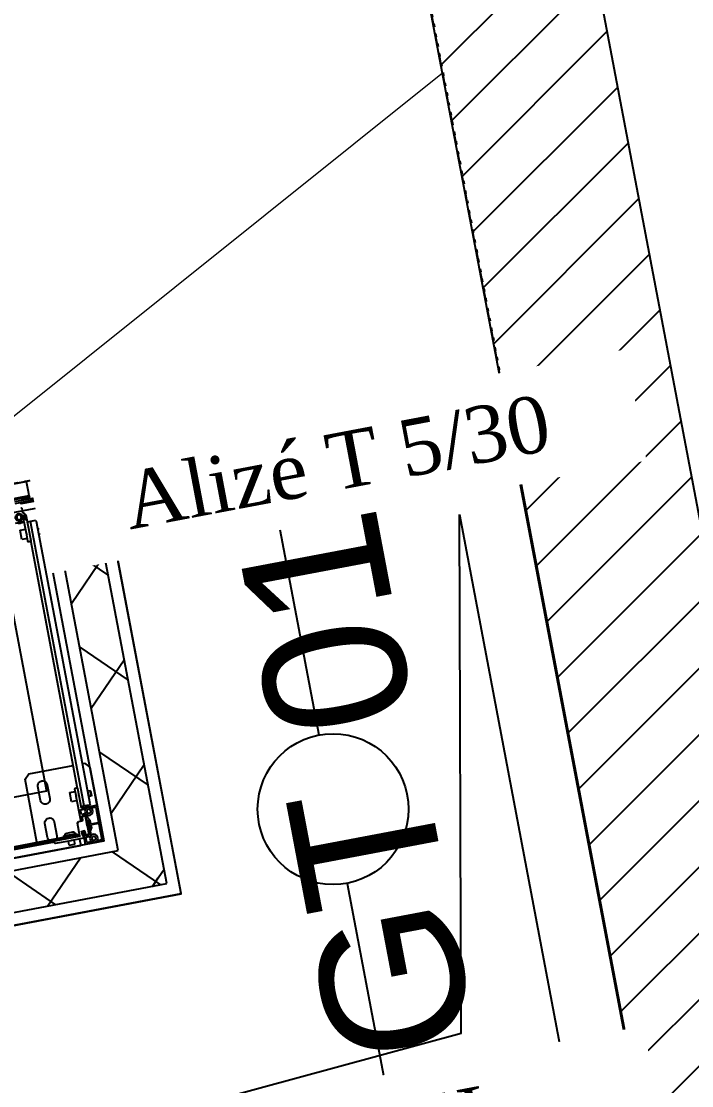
# Model space of a CAD drawing. Header units: centimetres. Extents: x 187368 to 251255, y -383447 to -322514.
# Drawn here: x 200007 to 200719, y -347126 to -345997 of the extents above; entities that cross this region are included whole.
import ezdxf

# ---------------------------------------------------------------- set-up
doc = ezdxf.new("R2010")
doc.units = ezdxf.units.CM
doc.linetypes.add('Style de ligne -1', pattern=[0.41664, 0.20828, -0.20836])
doc.linetypes.add('Style de ligne -5', pattern=[0.20828, 0.069425, -0.138855])
doc.layers.get('0').update_dxf_attribs({"color": 252})
for name, color, linetype in [('3-BAT C-Niveau 2', 252, 'Continuous'), ('prlm-GT', 242, 'Continuous'), ('prlm-MOD', 64, 'Continuous'), ('prlm-VMC', 93, 'Continuous')]:
    doc.layers.add(name, color=color, linetype=linetype)
doc.styles.add('Helvetica', font='arial.ttf')
doc.styles.add('prlm-vmc', font='pala.ttf', dxfattribs={"height": 14})

# ---------------------------------------------------------------- blocks, each defined once
blk = doc.blocks.new('MTI900_Alu_390')
at = {"layer": 'prlm-MOD', "color": 1, "linetype": 'Continuous'}
for p, q in [((-4.225, 0), (4.225, 0)), ((4.278, 0), (4.225, 0)), ((4.225, -0.07), (4.225, 0)), ((4.472, 0), (4.278, 0)), ((4.475, 0), (4.472, 0)), ((4.475, -0.003), (4.475, 0)), ((-4.105, -0.105), (4.105, -0.105)), ((-3.96, -0.09), (3.96, -0.09)), ((3.96, -0.073), (3.96, -0.097)), ((4.13, -0.07), (3.963, -0.07)), ((3.963, -0.1), (4.229, -0.1)), ((4.105, -0.025), (4.165, -0.025)), ((4.105, -0.025), (4.105, -0.07)), ((4.105, -0.1), (4.105, -0.115)), ((4.135, -0.075), (4.13, -0.07)), ((4.14, -0.07), (4.135, -0.075)), ((4.267, -0.07), (4.14, -0.07)), ((4.165, -0.07), (4.165, -0.025)), ((4.165, -0.115), (4.165, -0.1)), ((4.165, -0.105), (4.225, -0.105)), ((4.225, -0.105), (4.225, -0.1)), ((4.225, -0.105), (4.225, -0.12)), ((4.235, -0.1), (4.235, -0.24)), ((4.26, -0.12), (4.27, -0.09)), ((4.27, -0.09), (4.27, -0.073)), ((4.275, -0.003), (4.275, -0.137)), ((4.293, -0.021), (4.293, -0.074)), ((4.295, -0.137), (4.295, -0.098)), ((4.347, -0.018), (4.296, -0.018)), ((4.296, -0.077), (4.331, -0.077)), ((4.298, -0.095), (4.332, -0.095)), ((4.327, -0.1), (4.298, -0.1)), ((4.33, -0.195), (4.33, -0.103)), ((4.335, -0.098), (4.335, -0.134)), ((4.353, -0.086), (4.353, -0.129)), ((4.355, -0.038), (4.375, -0.027)), ((4.355, -0.062), (4.355, -0.038)), ((4.375, -0.073), (4.355, -0.062)), ((4.375, -0.027), (4.395, -0.038)), ((4.395, -0.062), (4.375, -0.073)), ((4.395, -0.038), (4.395, -0.062)), ((4.454, -0.018), (4.403, -0.018)), ((4.457, -0.191), (4.457, -0.021)), ((4.475, -0.387), (4.475, -0.003)), ((-4.1, -0.12), (4.1, -0.12)), ((3.775, -0.12), (3.775, -0.8)), ((3.895, -0.15), (3.895, -0.3)), ((3.995, -0.3), (3.995, -0.15)), ((4.067, -0.12), (4.067, -0.125)), ((4.067, -0.125), (4.203, -0.125)), ((4.067, -0.125), (4.067, -0.135)), ((4.067, -0.135), (4.203, -0.135)), ((4.105, -0.115), (4.095, -0.125)), ((4.103, -0.158), (4.168, -0.158)), ((4.165, -0.115), (4.105, -0.115)), ((4.175, -0.125), (4.165, -0.115)), ((4.17, -0.12), (4.225, -0.12)), ((4.203, -0.125), (4.203, -0.12)), ((4.203, -0.135), (4.203, -0.125)), ((4.26, -0.142), (4.26, -0.12)), ((4.292, -0.145), (4.263, -0.145)), ((4.278, -0.14), (4.292, -0.14)), ((4.295, -0.137), (4.295, -0.142)), ((4.33, -0.195), (4.325, -0.2)), ((4.325, -0.2), (4.33, -0.205)), ((4.338, -0.16), (4.33, -0.16)), ((4.33, -0.168), (4.342, -0.168)), ((4.33, -0.297), (4.33, -0.205)), ((4.336, -0.136), (4.354, -0.164)), ((4.338, -0.16), (4.338, -0.24)), ((4.355, -0.19), (4.338, -0.16)), ((4.338, -0.24), (4.355, -0.21)), ((4.354, -0.13), (4.372, -0.159)), ((4.355, -0.166), (4.355, -0.234)), ((4.373, -0.16), (4.373, -0.191)), ((4.373, -0.209), (4.373, -0.24)), ((4.454, -0.194), (4.376, -0.194)), ((4.376, -0.206), (4.454, -0.206)), ((4.457, -0.369), (4.457, -0.209)), ((4.235, -0.24), (4.25, -0.255)), ((4.25, -0.255), (4.292, -0.255)), ((4.275, -0.263), (4.275, -0.52)), ((4.292, -0.26), (4.278, -0.26)), ((4.293, -0.326), (4.293, -0.369)), ((4.295, -0.258), (4.295, -0.263)), ((4.295, -0.302), (4.295, -0.263)), ((4.328, -0.323), (4.296, -0.323)), ((4.298, -0.3), (4.327, -0.3)), ((4.332, -0.305), (4.298, -0.305)), ((4.33, -0.232), (4.342, -0.232)), ((4.33, -0.24), (4.338, -0.24)), ((4.354, -0.236), (4.335, -0.265)), ((4.335, -0.265), (4.335, -0.302)), ((4.353, -0.271), (4.353, -0.304)), ((4.373, -0.24), (4.354, -0.27)), ((4.355, -0.328), (4.375, -0.317)), ((4.355, -0.352), (4.355, -0.328)), ((4.375, -0.317), (4.395, -0.328)), ((4.395, -0.328), (4.395, -0.352)), ((4.296, -0.372), (4.347, -0.372)), ((4.305, -0.6), (4.305, -0.393)), ((4.34, -0.405), (4.305, -0.405)), ((4.308, -0.39), (4.472, -0.39)), ((4.34, -0.405), (4.34, -3.475)), ((4.395, -0.405), (4.34, -0.405)), ((4.375, -0.363), (4.355, -0.352)), ((4.395, -0.352), (4.375, -0.363)), ((4.405, -0.415), (4.395, -0.405)), ((4.403, -0.372), (4.454, -0.372)), ((4.405, -0.415), (4.405, -3.465)), ((4.475, -0.8), (4.475, -0.387)), ((3.895, -0.55), (3.895, -0.7)), ((3.995, -0.7), (3.995, -0.55)), ((4.215, -0.475), (4.215, -0.575)), ((4.275, -0.475), (4.215, -0.475)), ((4.275, -0.52), (4.278, -0.523)), ((4.275, -0.52), (4.275, -0.53)), ((4.278, -0.527), (4.275, -0.53)), ((4.275, -0.53), (4.275, -0.6)), ((4.43, -0.495), (4.405, -0.495)), ((4.405, -0.555), (4.43, -0.555)), ((4.43, -0.495), (4.43, -0.555)), ((4.435, -0.5), (4.43, -0.495)), ((4.43, -0.555), (4.435, -0.55)), ((4.435, -0.55), (4.435, -0.5)), ((4.215, -0.575), (4.275, -0.575)), ((4.285, -0.61), (4.295, -0.61)), ((4.305, -0.6), (4.305, -3.277)), ((3.775, -0.8), (3.825, -0.85)), ((3.825, -0.85), (4.305, -0.85)), ((4.405, -0.85), (4.425, -0.85)), ((4.425, -0.85), (4.475, -0.8)), ((4.295, -3.267), (4.285, -3.267)), ((4.215, -3.305), (4.215, -3.405)), ((4.275, -3.305), (4.215, -3.305)), ((4.275, -3.277), (4.275, -3.346)), ((4.275, -3.346), (4.275, -3.358)), ((4.275, -3.358), (4.275, -3.484)), ((4.276, -3.348), (4.278, -3.35)), ((4.278, -3.354), (4.276, -3.356)), ((4.305, -3.553), (4.305, -3.277)), ((4.43, -3.325), (4.405, -3.325)), ((4.405, -3.385), (4.43, -3.385)), ((4.43, -3.325), (4.43, -3.385)), ((4.435, -3.33), (4.43, -3.325)), ((4.43, -3.385), (4.435, -3.38)), ((4.435, -3.38), (4.435, -3.33)), ((4.455, -3.355), (4.455, -3.335)), ((4.455, -3.335), (4.475, -3.335)), ((4.455, -3.69), (4.455, -3.355)), ((4.475, -3.355), (4.455, -3.355)), ((4.475, -3.335), (4.475, -3.355)), ((4.475, -3.69), (4.475, -3.355)), ((4.272, -3.487), (4.178, -3.487)), ((4.215, -3.405), (4.275, -3.405)), ((4.34, -3.475), (4.305, -3.475)), ((4.395, -3.475), (4.34, -3.475)), ((4.395, -3.475), (4.405, -3.465)), ((4.268, -3.521), (4.266, -3.521)), ((4.271, -3.507), (4.271, -3.518)), ((4.273, -3.542), (4.276, -3.542)), ((4.287, -3.504), (4.274, -3.504)), ((4.276, -3.627), (4.276, -3.584)), ((4.277, -3.582), (4.304, -3.555)), ((4.279, -3.545), (4.279, -3.549)), ((4.291, -3.577), (4.281, -3.583)), ((4.282, -3.552), (4.287, -3.552)), ((4.285, -3.504), (4.29, -3.507)), ((4.29, -3.549), (4.29, -3.507)), ((4.291, -3.568), (4.291, -3.577)), ((4.215, -3.695), (4.45, -3.695)), ((4.215, -3.715), (4.45, -3.715)), ((4.283, -3.69), (4.265, -3.69)), ((4.452, -3.677), (4.279, -3.677)), ((4.286, -3.692), (4.445, -3.692)), ((4.342, -3.715), (4.289, -3.715)), ((4.345, -3.724), (4.345, -3.718)), ((4.455, -3.682), (4.455, -3.68)), ((-4.375, -3.737), (4.375, -3.737)), ((4.375, -3.747), (-4.375, -3.747)), ((4.295, -3.734), (4.295, -3.73)), ((4.298, -3.727), (4.342, -3.727)), ((4.378, -3.727), (4.298, -3.727)), ((4.298, -3.727), (4.298, -3.737)), ((4.375, -3.737), (4.375, -3.747)), ((4.375, -3.747), (4.378, -3.747)), ((4.375, -3.792), (4.375, -3.747)), ((4.375, -3.902), (4.375, -3.792)), ((4.378, -3.747), (4.378, -3.727)), ((-4.375, -3.902), (4.375, -3.902))]:
    blk.add_line(p, q, dxfattribs=at)
for centre, radius in [((4.375, -0.05), 0.0425), ((4.375, -0.34), 0.0425), ((4.23, -3.542), 0.035), ((4.23, -3.542), 0.03), ((4.23, -3.542), 0.025)]:
    blk.add_circle(centre, radius, dxfattribs=at)
for centre, radius, start, end in [((4.278, -0.003), 0.003, 90, 180), ((4.472, -0.003), 0.003, 0, 90), ((3.963, -0.073), 0.003, 90, 180), ((3.963, -0.097), 0.003, 180, 270), ((4.232, -0.1), 0.003, 0, 180), ((4.267, -0.073), 0.003, 0, 90), ((4.267, -0.09), 0.003, 341.5651, 0), ((4.296, -0.021), 0.003, 90, 180), ((4.296, -0.074), 0.003, 180, 270), ((4.298, -0.098), 0.003, 90, 180), ((4.298, -0.103), 0.003, 90, 180), ((4.327, -0.103), 0.003, 0, 90), ((4.331, -0.067), 0.01, 270, 326.3475), ((4.332, -0.098), 0.003, 0, 90), ((4.347, -0.021), 0.003, 84.5182, 90), ((4.403, -0.021), 0.003, 90, 95.4818), ((4.454, -0.021), 0.003, 0, 90), ((3.945, -0.15), 0.05, 143.1301, 180), ((3.945, -0.15), 0.05, 0, 36.8699), ((4.103, -0.133), 0.02, 185.7392, 187.1808), ((4.103, -0.138), 0.02, 171.3731, 270), ((4.168, -0.138), 0.02, 270, 8.6269), ((4.168, -0.133), 0.02, 352.8192, 354.2608), ((4.263, -0.12), 0.003, 161.5651, 180), ((4.263, -0.142), 0.003, 180, 270), ((4.278, -0.137), 0.003, 180, 270), ((4.292, -0.137), 0.003, 270, 0), ((4.292, -0.142), 0.003, 270, 0), ((4.338, -0.134), 0.003, 180, 213.6901), ((4.356, -0.129), 0.003, 180, 213.6901), ((4.352, -0.166), 0.003, 0, 33.6901), ((4.37, -0.16), 0.003, 0, 33.6901), ((4.376, -0.191), 0.003, 180, 270), ((4.376, -0.209), 0.003, 90, 180), ((4.454, -0.191), 0.003, 270, 0), ((4.454, -0.209), 0.003, 0, 90), ((3.945, -0.3), 0.05, 180, 0), ((4.278, -0.263), 0.003, 90, 180), ((4.292, -0.258), 0.003, 0, 90), ((4.292, -0.263), 0.003, 0, 90), ((4.296, -0.326), 0.003, 90, 180), ((4.298, -0.297), 0.003, 180, 270), ((4.298, -0.302), 0.003, 180, 270), ((4.327, -0.297), 0.003, 270, 0), ((4.328, -0.333), 0.01, 46.149, 90), ((4.332, -0.302), 0.003, 270, 0), ((4.356, -0.271), 0.003, 146.3099, 180), ((4.352, -0.234), 0.003, 326.3099, 0), ((4.296, -0.369), 0.003, 180, 270), ((4.308, -0.393), 0.003, 90, 180), ((4.347, -0.369), 0.003, 270, 275.4818), ((4.403, -0.369), 0.003, 264.5182, 270), ((4.454, -0.369), 0.003, 270, 0), ((4.472, -0.387), 0.003, 270, 0), ((3.945, -0.55), 0.05, 0, 180), ((4.276, -0.525), 0.003, 315, 45), ((4.285, -0.6), 0.01, 180, 270), ((4.295, -0.6), 0.01, 270, 0), ((3.945, -0.7), 0.05, 180, 0), ((4.285, -3.277), 0.01, 90, 180), ((4.295, -3.277), 0.01, 0, 90), ((4.278, -3.346), 0.003, 180, 225), ((4.278, -3.358), 0.003, 135, 180), ((4.276, -3.352), 0.003, 315, 45), ((4.23, -3.542), 0.065, 57.7958, 122.2042), ((4.23, -3.542), 0.06, 66.4435, 113.5565), ((4.272, -3.484), 0.003, 270, 0), ((4.23, -3.542), 0.04, 33.9272, 355.9994), ((4.266, -3.518), 0.003, 213.9272, 270), ((4.23, -3.542), 0.04, 0, 33.9272), ((4.268, -3.518), 0.003, 270, 0), ((4.273, -3.545), 0.003, 90, 175.9994), ((4.23, -3.542), 0.04, 355.9994, 0), ((4.274, -3.507), 0.003, 90, 180), ((4.23, -3.542), 0.06, 0, 39.2965), ((4.276, -3.545), 0.003, 0, 90), ((4.23, -3.542), 0.065, 315.0475, 333.838), ((4.279, -3.584), 0.003, 135, 180), ((4.282, -3.549), 0.003, 180, 270), ((4.23, -3.542), 0.065, 22.6199, 35.7758), ((4.287, -3.507), 0.003, 0, 90), ((4.287, -3.549), 0.003, 270, 0), ((4.23, -3.542), 0.06, 351.491, 0), ((4.302, -3.553), 0.003, 315, 0), ((4.266, -3.627), 0.01, 270, 0), ((4.279, -3.674), 0.003, 214.992, 270), ((4.283, -3.693), 0.003, 19.4712, 90), ((4.289, -3.718), 0.003, 90, 170.4059), ((4.342, -3.718), 0.003, 0, 90), ((4.342, -3.724), 0.003, 270, 0), ((4.445, -3.682), 0.01, 270, 0), ((4.45, -3.69), 0.025, 270, 0), ((4.45, -3.69), 0.005, 270, 0), ((4.452, -3.68), 0.003, 0, 90), ((4.292, -3.734), 0.003, 270, 0), ((4.298, -3.73), 0.003, 90, 180)]:
    blk.add_arc(centre, radius, start, end, dxfattribs=at)

msp = doc.modelspace()

# ---------------------------------------------------------------- hatches: boundary and pattern name
at = {"linetype": 'Continuous', "lineweight": 18}
h = msp.add_hatch(dxfattribs=at)
h.set_pattern_fill('BA 13', color=256, scale=10, style=0, pattern_type=2)
h.set_pattern_definition([(218.65981, (66931.62, 115456.3), (-199.24783, 287.75041), [])])
h.paths.add_polyline_path([(199992.9, -343615.8), (200261.7, -345041.6), (200211.4, -345051.1), (200221.2, -345102.7), (200272.6, -345092.9), (200518.1, -346389), (199142.8, -346649.4), (198897.5, -345353.4), (199287.8, -345279.5), (199278.5, -345230.4), (198839.5, -345313.5), (199256.3, -347515.4), (198154.5, -347725.6), (198145.6, -347676.6), (197487.2, -347801.3), (197261.8, -346610.7), (197919.7, -346485.8), (197466.6, -344093.7)])
at = {"linetype": 'Continuous'}
h = msp.add_hatch(dxfattribs=at)
h.set_pattern_fill('02_ISOLANT', color=256, scale=10, angle=10.7277, style=0, pattern_type=2)
h.set_pattern_definition([(55.727694, (66931.62, 115456.28), (-66.109646, 45.050135), []), (145.727694, (66931.62, 115456.28), (45.050135, 66.109646), [])])
h.paths.add_polyline_path([(200037.7, -346493.2), (200089.1, -346528.3), (200544, -346442.1), (200535.8, -346398.8)])
h = msp.add_hatch(dxfattribs=at)
h.set_pattern_fill('02_ISOLANT', color=256, scale=10, angle=100.7236, style=0, pattern_type=2)
h.set_pattern_definition([(145.723595, (66931.62, 115456.28), (-45.054865, -66.106423), []), (235.723595, (66931.62, 115456.28), (-66.106423, 45.054865), [])])
h.paths.add_polyline_path([(200110.2, -346876.4), (200161.7, -346911.4), (200089.1, -346528.3), (200037.7, -346493.2)])
h = msp.add_hatch(dxfattribs=at)
h.set_pattern_fill('02_ISOLANT', color=256, scale=10, angle=10.7236, style=0, pattern_type=2)
h.set_pattern_definition([(55.723595, (66931.62, 115456.28), (-66.106423, 45.054865), []), (145.723595, (66931.62, 115456.28), (45.054865, 66.106423), [])])
h.paths.add_polyline_path([(199181.8, -347052.2), (199233.2, -347087.2), (200161.7, -346911.4), (200110.2, -346876.4)])
at = {"layer": '3-BAT C-Niveau 2', "linetype": 'Continuous'}
h = msp.add_hatch(dxfattribs=at)
h.set_pattern_fill('MURS MACONNERIE-2', color=256, scale=10, style=0, pattern_type=2)
h.set_pattern_definition([(45, (67117.507, 115456.283), (-31.2347524, 39.0434405), [])])
h.paths.add_polyline_path([(201941.8, -353906.7), (202118.6, -353873.3), (200427.2, -344941.6), (200250.3, -344975.1)])

# ---------------------------------------------------------------- linework, layer by layer
at = {"linetype": 'Continuous'}
for p, q in [((200022.5, -346482.9), (200533.4, -346386.1)), ((200037.7, -346493.2), (200535.8, -346398.8)), ((200037.7, -346493.2), (200535.8, -346398.8)), ((200089.1, -346528.3), (200544, -346442.1)), ((200089.1, -346528.3), (200544, -346442.1)), ((200095.1, -346866), (200022.5, -346482.9)), ((200110.2, -346876.4), (200037.7, -346493.2)), ((200110.2, -346876.4), (200037.7, -346493.2)), ((200028.1, -346512.3), (200037.4, -346561.4)), ((200161.7, -346911.4), (200089.1, -346528.3)), ((200161.7, -346911.4), (200089.1, -346528.3)), ((199166.6, -347041.8), (200095.1, -346866)), ((199181.8, -347052.2), (200110.2, -346876.4)), ((199181.8, -347052.2), (200110.2, -346876.4)), ((199233.2, -347087.2), (200161.7, -346911.4)), ((199233.2, -347087.2), (200161.7, -346911.4))]:
    msp.add_line(p, q, dxfattribs=at)
at = {"linetype": 'Continuous', "lineweight": 25}
for p, q in [((200022.5, -346482.9), (200533.4, -346386.1)), ((200104.3, -346538.6), (200546.4, -346454.8)), ((200095.1, -346866), (200022.5, -346482.9)), ((200176.9, -346921.8), (200104.3, -346538.6)), ((199166.6, -347041.8), (200095.1, -346866)), ((199248.4, -347097.6), (200176.9, -346921.8))]:
    msp.add_line(p, q, dxfattribs=at)
at = {"linetype": 'Style de ligne -1', "ltscale": 50.8, "flags": 128}
msp.add_lwpolyline([(199992.9, -343615.8), (200261.7, -345041.6), (200211.4, -345051.1), (200221.2, -345102.7), (200272.6, -345092.9), (200518.1, -346389), (199142.8, -346649.4), (198897.5, -345353.4), (199287.8, -345279.5), (199278.5, -345230.4), (198839.5, -345313.5), (199256.3, -347515.4), (198154.5, -347725.6), (198145.6, -347676.6), (197487.2, -347801.3), (197261.8, -346610.7), (197919.7, -346485.8), (197466.6, -344093.7)], close=True, dxfattribs=at)
at = {"linetype": 'Style de ligne -5', "ltscale": 50.8, "flags": 128}
msp.add_lwpolyline([(199490.7, -345260.4), (200276.8, -345111.6), (200518.7, -346388.9), (199732.6, -346537.7)], close=True, dxfattribs=at)
at = {"linetype": 'Continuous', "lineweight": 18, "flags": 128}
msp.add_lwpolyline([(200668.4, -347176.8), (199292.4, -347437.3), (199143.1, -346649.3), (200519.1, -346388.8)], close=True, dxfattribs=at)
at = {"linetype": 'Continuous', "flags": 128}
for points in [[(200022.5, -346482.8), (200028.1, -346512.3), (199148.7, -346678.8), (199143.1, -346649.3)], [(200472.2, -346519.8), (200589.8, -347140.7), (199351.8, -347375.2), (200473.9, -347069.9)], [(199990.9, -346584.8), (200034.2, -346813.4), (199253.1, -346961.3), (199950.7, -346764.6)]]:
    msp.add_lwpolyline(points, close=True, dxfattribs=at)
at = {"layer": '3-BAT C-Niveau 2', "linetype": 'Continuous', "lineweight": 25}
for p, q in [((202118.6, -353873.3), (200427.2, -344941.6)), ((202118.6, -353873.3), (200427.2, -344941.6)), ((201941.8, -353906.7), (200250.3, -344975.1)), ((202076, -354615.6), (200250.3, -344975.1))]:
    msp.add_line(p, q, dxfattribs=at)
at = {"layer": 'prlm-GT', "ltscale": 50}
msp.add_lwpolyline([(200104.4, -346538.9), (200531.2, -346458.1), (200667.3, -347177.3), (199312.1, -347433.9), (199248.4, -347097.9), (200176.9, -346922.1)], close=True, dxfattribs=at)
at = {"layer": 'prlm-VMC'}
for points in [[(200323.3, -346753.8), (200263.4, -346437.6)], [(200353, -346911.1), (200425.6, -347294.3)]]:
    msp.add_lwpolyline(points, dxfattribs=at)
msp.add_circle((200338.1, -346832.4), 80, dxfattribs=at)

# ---------------------------------------------------------------- block references
at = {"layer": 'prlm-MOD', "xscale": -99.99999999999972, "yscale": 99.99999999999974, "zscale": 99.99999999999963, "rotation": 190.7237167511636}
msp.add_blockref('MTI900_Alu_390', (199655.4, -346949.6), dxfattribs=at)

# ---------------------------------------------------------------- texts
at = {"layer": '3-BAT C-Niveau 2', "insert": (200342, -347109.7), "char_height": 151.31, "attachment_point": 1, "rotation": 100.7236, "line_spacing_factor": 0.25, "style": 'Helvetica'}
msp.add_mtext('GT 01', dxfattribs=at)

# ---------------------------------------------------------------- next in the draw order: texts
at = {"layer": 'prlm-VMC', "ltscale": 25, "char_height": 60, "width": 586.147, "attachment_point": 5, "rotation": 10.7236, "line_spacing_factor": 0.8, "style": 'prlm-vmc', "bg_fill": 2}
for s, insert in [('Alizé T 5/30', (200342, -346464.3)), ('Alizé H 10/45/135', (200368.6, -347221.2))]:
    msp.add_mtext(s, dxfattribs=dict(at, insert=insert))

doc.saveas('drawing.dxf')
